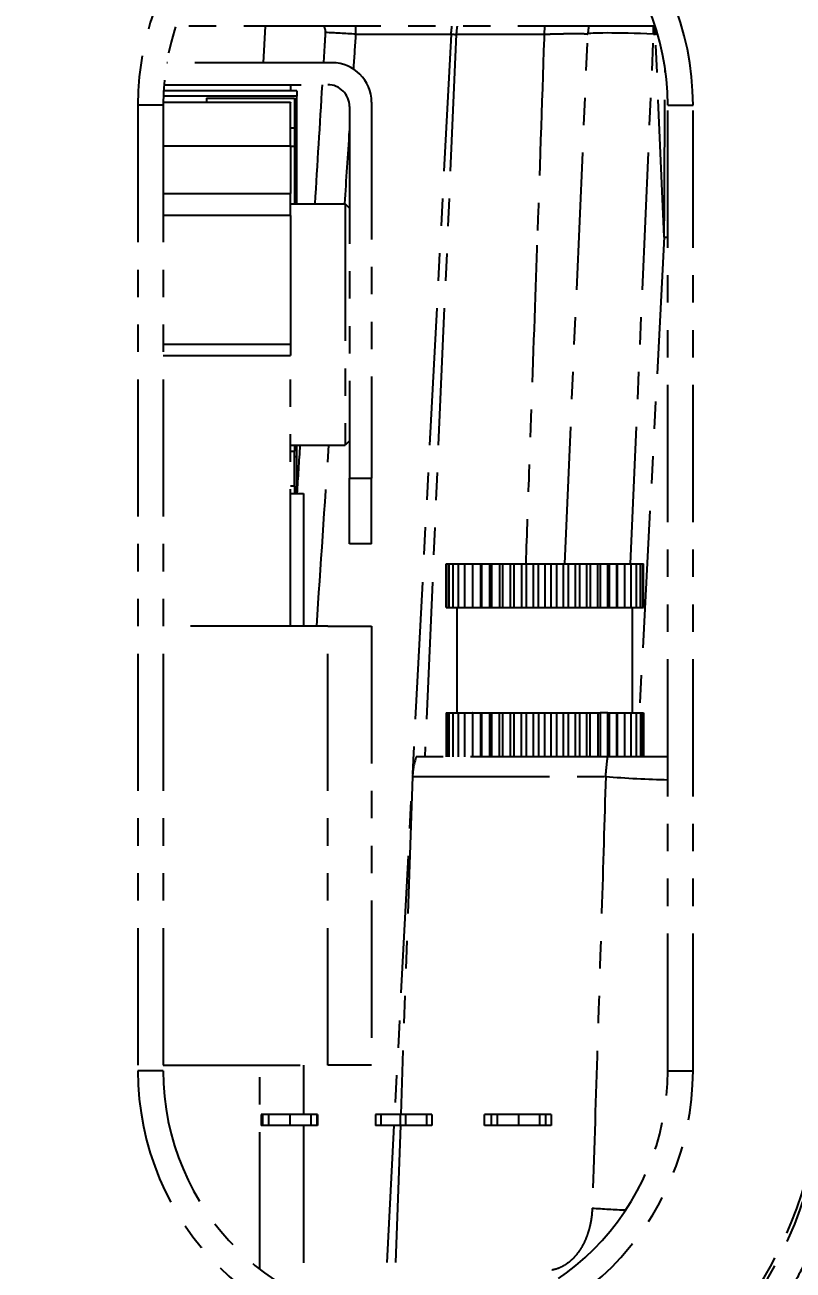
# Model space of a CAD drawing. Header units: inches. Extents: x 0 to 77285, y -118 to 40065.
# Drawn here: x 70199.3 to 70234.3, y 25472.3 to 25529.1 of the extents above; entities that cross this region are included whole.
import ezdxf

# ---------------------------------------------------------------- set-up
doc = ezdxf.new("R2010")
doc.units = ezdxf.units.IN
doc.header["$LTSCALE"] = 5
doc.header["$MEASUREMENT"] = 0
doc.linetypes.add('PHANTOM', pattern=[2.5, 1.25, -0.25, 0.25, -0.25, 0.25, -0.25])
doc.layers.add('66', color=6, linetype='PHANTOM')
doc.styles.add('SCI', font='')
doc.styles.get('SCI').set_extended_font_data('Gulim')
doc.dimstyles.new('SCH', dxfattribs={"dimtxt": 2.5, "dimasz": 2, "dimexe": 1.25, "dimexo": 0.625, "dimtad": 1, "dimdec": 8, "dimtxsty": 'SCI', "dimcen": 2.5, "dimclrd": 4, "dimclre": 4, "dimclrt": 7, "dimadec": 8, "dimazin": 2, "dimtfac": 1, "dimtdec": 8, "dimtmove": 0, "dimatfit": 3, "dimfxl": 1, "dimarcsym": 0})

# ---------------------------------------------------------------- blocks, each defined once
blk = doc.blocks.new('A$C4c8e5734')
for p, q in [((-23.978, -11.077), (-45.822, -11.077)), ((-41.752, -11.077), (-41.84, -12.747)), ((-24.041, -11.446), (-24.041, -11.077)), ((-23.959, -11.446), (-23.959, -11.134)), ((-37.611, -11.446), (-33.272, -11.446)), ((-33.272, -11.446), (-35.852, -60.677)), ((-33.038, -11.446), (-34.476, -44.377)), ((-33.038, -11.446), (-29.028, -11.446)), ((-28.092, -35.577), (-27.038, -11.446)), ((-25.094, -35.577), (-24.041, -11.446)), ((-24.041, -11.446), (-23.959, -11.446)), ((-23.556, -20.688), (-23.959, -11.446)), ((-38.7, -12.747), (-46.237, -12.747)), ((-40.3, -14.027), (-46.382, -14.027)), ((-46.362, -13.747), (-38.9, -13.747)), ((-40.6, -13.747), (-40.6, -14.027)), ((-40.3, -14.027), (-40.3, -14.267)), ((-46.4, -14.677), (-47.555, -14.677)), ((-47.555, -14.677), (-47.555, -58.677)), ((-46.4, -14.677), (-46.4, -58.677)), ((-46.399, -14.547), (-44.42, -14.547)), ((-40.3, -14.267), (-46.393, -14.267)), ((-44.42, -14.367), (-40.42, -14.367)), ((-44.42, -14.367), (-44.42, -14.547)), ((-44.42, -14.547), (-40.6, -14.547)), ((-40.6, -14.547), (-40.6, -14.557)), ((-40.6, -16.547), (-40.6, -14.557)), ((-40.42, -14.367), (-40.42, -15.727)), ((-40.3, -19.177), (-40.3, -14.267)), ((-37.9, -14.747), (-37.9, -31.677)), ((-36.9, -14.547), (-36.9, -31.677)), ((-23.4, -58.677), (-23.4, -14.677)), ((-23.4, -14.677), (-22.245, -14.677)), ((-22.245, -58.677), (-22.245, -14.677)), ((-40.42, -15.727), (-40.6, -15.727)), ((-40.42, -15.727), (-40.42, -16.547)), ((-40.6, -16.547), (-46.4, -16.547)), ((-40.6, -16.547), (-40.6, -18.709)), ((-40.6, -16.547), (-40.42, -16.547)), ((-40.42, -16.547), (-40.42, -19.177)), ((-46.4, -18.709), (-40.6, -18.709)), ((-40.6, -19.709), (-40.6, -18.709)), ((-40.6, -19.177), (-38.1, -19.177)), ((-38.1, -19.177), (-38.1, -30.177)), ((-37.9, -19.377), (-38.1, -19.177)), ((-40.6, -19.709), (-46.4, -19.709)), ((-40.6, -19.709), (-40.6, -25.594)), ((-23.556, -20.688), (-24.692, -42.377)), ((-40.6, -25.594), (-46.4, -25.594)), ((-46.4, -26.094), (-40.6, -26.094)), ((-40.6, -25.594), (-40.6, -26.094)), ((-40.6, -38.427), (-40.6, -26.094)), ((-37.9, -29.977), (-38.1, -30.177)), ((-40.6, -30.177), (-38.1, -30.177)), ((-40.6, -30.445), (-40.42, -30.445)), ((-40.42, -30.177), (-40.42, -30.445)), ((-40.42, -32.035), (-40.42, -30.445)), ((-40.3, -30.706), (-40.3, -30.177)), ((-40.3, -30.706), (-40.42, -30.706)), ((-40.3, -32.377), (-40.3, -30.706)), ((-37.9, -31.677), (-36.9, -31.677)), ((-37.9, -34.677), (-37.9, -31.677)), ((-36.9, -34.677), (-36.9, -31.677)), ((-40.42, -32.035), (-40.6, -32.035)), ((-40.42, -32.035), (-40.42, -32.377)), ((-40.6, -32.377), (-40, -32.377)), ((-40, -32.377), (-40, -38.427)), ((-36.9, -34.677), (-37.9, -34.677)), ((-33.5, -37.577), (-33.5, -35.577)), ((-33.5, -35.577), (-33.465, -35.577)), ((-33.465, -37.577), (-33.465, -35.577)), ((-33.465, -35.577), (-33.359, -35.577)), ((-33.359, -37.577), (-33.359, -35.577)), ((-33.359, -35.577), (-33.184, -35.577)), ((-33.184, -37.577), (-33.184, -35.577)), ((-33.184, -35.577), (-32.943, -35.577)), ((-32.943, -37.577), (-32.943, -35.577)), ((-32.943, -35.577), (-32.641, -35.577)), ((-32.641, -37.577), (-32.641, -35.577)), ((-32.641, -35.577), (-32.3, -35.577)), ((-32.3, -35.577), (-32.3, -37.577)), ((-32.3, -35.577), (-32.28, -35.577)), ((-32.28, -37.577), (-32.28, -35.577)), ((-32.28, -35.577), (-31.932, -35.577)), ((-31.932, -35.577), (-31.932, -37.577)), ((-31.932, -35.577), (-31.868, -35.577)), ((-31.868, -37.577), (-31.868, -35.577)), ((-31.868, -35.577), (-31.517, -35.577)), ((-31.517, -35.577), (-31.517, -37.577)), ((-31.517, -35.577), (-31.411, -35.577)), ((-31.411, -37.577), (-31.411, -35.577)), ((-31.411, -35.577), (-31.063, -35.577)), ((-31.063, -35.577), (-31.063, -37.577)), ((-31.063, -35.577), (-30.916, -35.577)), ((-30.916, -37.577), (-30.916, -35.577)), ((-30.916, -35.577), (-30.577, -35.577)), ((-30.577, -35.577), (-30.577, -37.577)), ((-30.577, -35.577), (-30.391, -35.577)), ((-30.391, -37.577), (-30.391, -35.577)), ((-30.391, -35.577), (-30.065, -35.577)), ((-30.065, -35.577), (-30.065, -37.577)), ((-30.065, -35.577), (-29.843, -35.577)), ((-29.843, -37.577), (-29.843, -35.577)), ((-29.843, -35.577), (-29.537, -35.577)), ((-29.537, -35.577), (-29.537, -37.577)), ((-29.537, -35.577), (-29.283, -35.577)), ((-29.283, -37.577), (-29.283, -35.577)), ((-29.283, -35.577), (-29, -35.577)), ((-29, -35.577), (-29, -37.577)), ((-29, -35.577), (-28.717, -35.577)), ((-28.717, -37.577), (-28.717, -35.577)), ((-28.717, -35.577), (-28.463, -35.577)), ((-28.463, -35.577), (-28.463, -37.577)), ((-28.463, -35.577), (-28.157, -35.577)), ((-28.157, -37.577), (-28.157, -35.577)), ((-28.157, -35.577), (-27.935, -35.577)), ((-27.935, -35.577), (-27.935, -37.577)), ((-27.935, -35.577), (-27.609, -35.577)), ((-27.609, -37.577), (-27.609, -35.577)), ((-27.609, -35.577), (-27.423, -35.577)), ((-27.423, -35.577), (-27.423, -37.577)), ((-27.423, -35.577), (-27.084, -35.577)), ((-27.084, -37.577), (-27.084, -35.577)), ((-27.084, -35.577), (-26.937, -35.577)), ((-26.937, -35.577), (-26.937, -37.577)), ((-26.937, -35.577), (-26.589, -35.577)), ((-26.589, -37.577), (-26.589, -35.577)), ((-26.589, -35.577), (-26.483, -35.577)), ((-26.483, -35.577), (-26.483, -37.577)), ((-26.483, -35.577), (-26.132, -35.577)), ((-26.132, -37.577), (-26.132, -35.577)), ((-26.132, -35.577), (-26.068, -35.577)), ((-26.068, -35.577), (-26.068, -37.577)), ((-26.068, -35.577), (-25.72, -35.577)), ((-25.72, -37.577), (-25.72, -35.577)), ((-25.72, -35.577), (-25.7, -35.577)), ((-25.7, -35.577), (-25.7, -37.577)), ((-25.7, -35.577), (-25.359, -35.577)), ((-25.359, -35.577), (-25.057, -35.577)), ((-25.359, -37.577), (-25.359, -35.577)), ((-25.057, -35.577), (-24.816, -35.577)), ((-25.057, -37.577), (-25.057, -35.577)), ((-24.816, -35.577), (-24.641, -35.577)), ((-24.816, -37.577), (-24.816, -35.577)), ((-24.641, -35.577), (-24.535, -35.577)), ((-24.641, -37.577), (-24.641, -35.577)), ((-24.535, -35.577), (-24.5, -35.577)), ((-24.535, -37.577), (-24.535, -35.577)), ((-24.5, -37.577), (-24.5, -35.577)), ((-33.5, -37.577), (-33.465, -37.577)), ((-33.465, -37.577), (-33.359, -37.577)), ((-33.359, -37.577), (-33.184, -37.577)), ((-33.184, -37.577), (-32.943, -37.577)), ((-33, -42.377), (-33, -37.577)), ((-32.943, -37.577), (-32.641, -37.577)), ((-32.641, -37.577), (-32.3, -37.577)), ((-32.3, -37.577), (-32.28, -37.577)), ((-32.28, -37.577), (-31.932, -37.577)), ((-31.932, -37.577), (-31.868, -37.577)), ((-31.868, -37.577), (-31.517, -37.577)), ((-31.517, -37.577), (-31.411, -37.577)), ((-31.411, -37.577), (-31.063, -37.577)), ((-31.063, -37.577), (-30.916, -37.577)), ((-30.916, -37.577), (-30.577, -37.577)), ((-30.577, -37.577), (-30.391, -37.577)), ((-30.391, -37.577), (-30.065, -37.577)), ((-30.065, -37.577), (-29.843, -37.577)), ((-29.843, -37.577), (-29.537, -37.577)), ((-29.537, -37.577), (-29.283, -37.577)), ((-29.283, -37.577), (-29, -37.577)), ((-29, -37.577), (-28.717, -37.577)), ((-28.717, -37.577), (-28.463, -37.577)), ((-28.463, -37.577), (-28.157, -37.577)), ((-28.157, -37.577), (-27.935, -37.577)), ((-27.935, -37.577), (-27.609, -37.577)), ((-27.609, -37.577), (-27.423, -37.577)), ((-27.423, -37.577), (-27.084, -37.577)), ((-27.084, -37.577), (-26.937, -37.577)), ((-26.937, -37.577), (-26.589, -37.577)), ((-26.589, -37.577), (-26.483, -37.577)), ((-26.483, -37.577), (-26.132, -37.577)), ((-26.132, -37.577), (-26.068, -37.577)), ((-26.068, -37.577), (-25.72, -37.577)), ((-25.72, -37.577), (-25.7, -37.577)), ((-25.7, -37.577), (-25.359, -37.577)), ((-25.359, -37.577), (-25.057, -37.577)), ((-25.057, -37.577), (-24.816, -37.577)), ((-25, -42.377), (-25, -37.577)), ((-24.816, -37.577), (-24.641, -37.577)), ((-24.641, -37.577), (-24.535, -37.577)), ((-24.535, -37.577), (-24.5, -37.577)), ((-38.9, -38.427), (-46.4, -38.427)), ((-38.9, -38.427), (-36.9, -38.427)), ((-38.9, -58.427), (-38.9, -38.427)), ((-36.9, -38.427), (-36.9, -58.427)), ((-33.5, -42.377), (-33.465, -42.377)), ((-33.5, -42.377), (-33.5, -44.377)), ((-33.465, -42.377), (-33.359, -42.377)), ((-33.465, -42.377), (-33.465, -44.377)), ((-33.359, -42.377), (-33.184, -42.377)), ((-33.359, -44.377), (-33.359, -42.377)), ((-33.184, -42.377), (-32.943, -42.377)), ((-33.184, -44.377), (-33.184, -42.377)), ((-32.943, -42.377), (-32.641, -42.377)), ((-32.943, -44.377), (-32.943, -42.377)), ((-32.641, -42.377), (-32.3, -42.377)), ((-32.641, -44.377), (-32.641, -42.377)), ((-32.28, -42.377), (-32.3, -42.377)), ((-32.3, -42.377), (-32.3, -44.377)), ((-32.28, -42.377), (-31.932, -42.377)), ((-32.28, -44.377), (-32.28, -42.377)), ((-31.932, -42.377), (-31.868, -42.377)), ((-31.932, -42.377), (-31.932, -44.377)), ((-31.868, -42.377), (-31.517, -42.377)), ((-31.868, -44.377), (-31.868, -42.377)), ((-31.517, -42.377), (-31.517, -44.377)), ((-31.517, -42.377), (-31.411, -42.377)), ((-31.411, -44.377), (-31.411, -42.377)), ((-31.411, -42.377), (-31.063, -42.377)), ((-31.063, -42.377), (-30.916, -42.377)), ((-31.063, -44.377), (-31.063, -42.377)), ((-30.916, -42.377), (-30.577, -42.377)), ((-30.916, -44.377), (-30.916, -42.377)), ((-30.577, -42.377), (-30.391, -42.377)), ((-30.577, -42.377), (-30.577, -44.377)), ((-30.391, -42.377), (-30.065, -42.377)), ((-30.391, -44.377), (-30.391, -42.377)), ((-30.065, -42.377), (-29.843, -42.377)), ((-30.065, -44.377), (-30.065, -42.377)), ((-29.843, -42.377), (-29.537, -42.377)), ((-29.843, -44.377), (-29.843, -42.377)), ((-29.537, -42.377), (-29.283, -42.377)), ((-29.537, -42.377), (-29.537, -44.377)), ((-29.283, -42.377), (-29, -42.377)), ((-29.283, -42.377), (-29.283, -44.377)), ((-29, -42.377), (-28.717, -42.377)), ((-29, -44.377), (-29, -42.377)), ((-28.717, -42.377), (-28.463, -42.377)), ((-28.717, -44.377), (-28.717, -42.377)), ((-28.463, -42.377), (-28.157, -42.377)), ((-28.463, -42.377), (-28.463, -44.377)), ((-28.157, -42.377), (-27.935, -42.377)), ((-28.157, -44.377), (-28.157, -42.377)), ((-27.935, -42.377), (-27.609, -42.377)), ((-27.935, -42.377), (-27.935, -44.377)), ((-27.609, -42.377), (-27.423, -42.377)), ((-27.609, -44.377), (-27.609, -42.377)), ((-27.423, -42.377), (-27.084, -42.377)), ((-27.423, -42.377), (-27.423, -44.377)), ((-27.084, -42.377), (-26.937, -42.377)), ((-27.084, -44.377), (-27.084, -42.377)), ((-26.937, -42.377), (-26.589, -42.377)), ((-26.937, -44.377), (-26.937, -42.377)), ((-26.589, -42.377), (-26.483, -42.377)), ((-26.589, -42.377), (-26.589, -44.377)), ((-26.132, -42.377), (-26.483, -42.377)), ((-26.483, -42.377), (-26.483, -44.377)), ((-26.132, -42.377), (-26.068, -42.377)), ((-26.132, -44.377), (-26.132, -42.377)), ((-26.068, -42.377), (-25.72, -42.377)), ((-26.068, -42.377), (-26.068, -44.377)), ((-25.72, -42.377), (-25.7, -42.377)), ((-25.72, -44.377), (-25.72, -42.377)), ((-25.7, -42.377), (-25.359, -42.377)), ((-25.7, -42.377), (-25.7, -44.377)), ((-25.359, -42.377), (-25.057, -42.377)), ((-25.359, -44.377), (-25.359, -42.377)), ((-25.057, -42.377), (-24.816, -42.377)), ((-25.057, -44.377), (-25.057, -42.377)), ((-24.816, -42.377), (-24.641, -42.377)), ((-24.816, -44.377), (-24.816, -42.377)), ((-24.641, -42.377), (-24.535, -42.377)), ((-24.641, -42.377), (-24.641, -44.377)), ((-24.535, -42.377), (-24.5, -42.377)), ((-24.535, -44.377), (-24.535, -42.377)), ((-24.5, -42.377), (-24.5, -44.377)), ((-26.134, -44.377), (-34.862, -44.377)), ((-23.4, -44.377), (-26.134, -44.377)), ((-35.031, -45.272), (-35.569, -60.677)), ((-35.031, -45.272), (-26.225, -45.272)), ((-46.4, -58.427), (-38.9, -58.427)), ((-42, -67.723), (-42, -58.427)), ((-40, -58.427), (-40, -60.677)), ((-36.9, -58.427), (-38.9, -58.427)), ((-46.4, -58.677), (-47.555, -58.677)), ((-23.4, -58.677), (-22.245, -58.677)), ((-41.934, -60.677), (-41.934, -61.177)), ((-41.932, -60.677), (-41.934, -60.677)), ((-41.932, -60.677), (-41.932, -61.177)), ((-41.925, -60.677), (-41.932, -60.677)), ((-41.925, -60.677), (-41.925, -61.177)), ((-41.913, -60.677), (-41.925, -60.677)), ((-41.913, -60.677), (-41.913, -61.177)), ((-41.897, -60.677), (-41.913, -60.677)), ((-41.897, -60.677), (-41.897, -61.177)), ((-41.876, -60.677), (-41.897, -60.677)), ((-41.876, -60.677), (-41.876, -61.177)), ((-41.866, -60.677), (-41.876, -60.677)), ((-41.866, -60.677), (-41.866, -61.177)), ((-41.591, -60.677), (-41.866, -60.677)), ((-41.591, -60.677), (-41.591, -61.177)), ((-40.629, -60.677), (-41.591, -60.677)), ((-40.629, -60.677), (-40.629, -61.177)), ((-39.667, -60.677), (-40.629, -60.677)), ((-39.667, -60.677), (-39.667, -61.177)), ((-39.392, -60.677), (-39.667, -60.677)), ((-39.364, -60.677), (-39.392, -60.677)), ((-39.392, -60.677), (-39.392, -61.177)), ((-39.364, -60.677), (-39.364, -61.177)), ((-36.476, -60.677), (-36.724, -60.677)), ((-36.724, -60.677), (-36.724, -61.177)), ((-35.597, -60.677), (-36.476, -60.677)), ((-36.476, -60.677), (-36.476, -61.177)), ((-35.349, -60.677), (-35.597, -60.677)), ((-35.597, -60.677), (-35.597, -61.177)), ((-34.401, -60.677), (-35.349, -60.677)), ((-35.349, -60.677), (-35.349, -61.177)), ((-34.154, -60.677), (-34.401, -60.677)), ((-34.401, -60.677), (-34.401, -61.177)), ((-34.154, -60.677), (-34.154, -61.177)), ((-31.444, -60.677), (-31.747, -60.677)), ((-31.747, -61.177), (-31.747, -60.677)), ((-31.444, -60.677), (-31.444, -61.177)), ((-31.169, -60.677), (-31.444, -60.677)), ((-31.169, -60.677), (-31.169, -61.177)), ((-30.207, -60.677), (-31.169, -60.677)), ((-30.207, -60.677), (-30.207, -61.177)), ((-29.245, -60.677), (-30.207, -60.677)), ((-29.245, -60.677), (-29.245, -61.177)), ((-28.97, -60.677), (-29.245, -60.677)), ((-28.709, -60.677), (-28.97, -60.677)), ((-28.97, -60.677), (-28.97, -61.177)), ((-28.709, -60.677), (-28.709, -61.177)), ((-41.932, -61.177), (-41.934, -61.177)), ((-41.925, -61.177), (-41.932, -61.177)), ((-41.913, -61.177), (-41.925, -61.177)), ((-41.897, -61.177), (-41.913, -61.177)), ((-41.876, -61.177), (-41.897, -61.177)), ((-41.866, -61.177), (-41.876, -61.177)), ((-41.591, -61.177), (-41.866, -61.177)), ((-40.629, -61.177), (-41.591, -61.177)), ((-39.667, -61.177), (-40.629, -61.177)), ((-40, -61.177), (-40, -68.984)), ((-39.392, -61.177), (-39.667, -61.177)), ((-39.364, -61.177), (-39.392, -61.177)), ((-36.476, -61.177), (-36.724, -61.177)), ((-35.597, -61.177), (-36.476, -61.177)), ((-35.878, -61.177), (-36.345, -70.086)), ((-35.587, -61.177), (-35.899, -70.133)), ((-35.349, -61.177), (-35.597, -61.177)), ((-34.401, -61.177), (-35.349, -61.177)), ((-34.154, -61.177), (-34.401, -61.177)), ((-31.444, -61.177), (-31.747, -61.177)), ((-31.169, -61.177), (-31.444, -61.177)), ((-30.207, -61.177), (-31.169, -61.177)), ((-29.245, -61.177), (-30.207, -61.177)), ((-28.97, -61.177), (-29.245, -61.177)), ((-28.709, -61.177), (-28.97, -61.177))]:
    blk.add_line(p, q)
for centre, radius, start, end in [((-34.9, -14.677), 18.649, 1.5783, 156.6949), ((-34.9, -14.677), 18.482, 1.5783, 156.6949), ((-34.9, -14.677), 12.655, 360, 180), ((-34.9, -14.677), 11.5, 360, 180), ((-30.041, -11.577), 3, 170.4059, 177.5), ((-24.041, -11.577), 3, 170.4059, 177.5), ((-38.7, -14.547), 1.8, 0, 90), ((-38.9, -14.747), 1, 0, 90), ((-32.033, -45.377), 3, 160.5288, 178), ((-34.9, -58.677), 18.649, 220.128, 0), ((-34.9, -58.677), 18.482, 220.128, 0), ((-34.9, -58.677), 12.655, 180, 0), ((-34.9, -58.677), 11.5, 180, 0)]:
    blk.add_arc(centre, radius, start, end)
for centre, major_axis, ratio, start_param, end_param in [((-33.285, -11.577), (0.289, 3.012), 0.000093, 4.755788, 4.879099), ((-28.021, -11.577), (0, -3), 0.335923, 4.544941, 4.668756), ((-37.611, -11.555), (2.495, -0.163), 0.043535, 1.573645, 2.161748), ((-33.272, -11.337), (2.497, -0.131), 0.04356, 4.714672, 4.808246), ((-24.041, -11.577), (-2.997, 0.131), 0.043578, 4.714292, 6.283185), ((-23.959, -11.577), (-2.997, -0.131), 0.043578, 4.67884, 4.710486), ((-23.562, -20.729), (0.281, 62.728), 0.000101, 4.713036, 4.83575), ((-23.556, -20.558), (2.996, -0.157), 0.04356, 4.714672, 4.766653), ((-24.845, -45.167), (2.996, -0.157), 0.066254, 4.237342, 5.219321), ((-25.876, -64.834), (2.996, -0.157), 0.054518, 4.387657, 4.905205)]:
    blk.add_ellipse(centre, major_axis=major_axis, ratio=ratio, start_param=start_param, end_param=end_param)
for points, knots in [([(-57.315, -11.084), (-56.736, -11.063), (-56.162, -10.962), (-55.059, -10.6), (-54.535, -10.342), (-53.575, -9.686), (-53.144, -9.292), (-52.406, -8.395), (-52.103, -7.897), (-51.874, -7.365)], [0.0000009, 0.0000009, 0.0000009, 0.0000009, 0.1738518, 0.1738518, 0.347737, 0.347737, 0.521601, 0.521601, 0.6954094, 0.6954094, 0.6954094, 0.6954094]), ([(-29.028, -11.446), (-28.901, -11.442), (-28.778, -11.438), (-28.659, -11.435), (-28.541, -11.431), (-28.428, -11.429), (-28.319, -11.426), (-28.209, -11.424), (-28.104, -11.422), (-28.005, -11.42), (-27.906, -11.419), (-27.814, -11.418), (-27.728, -11.417)], [0, 0, 0, 0, 0.1111111, 0.1111111, 0.1111111, 0.2222222, 0.2222222, 0.2222222, 0.3333333, 0.3333333, 0.3333333, 0.4444444, 0.4444444, 0.4444444, 0.4444444]), ([(-27.728, -11.417), (-27.642, -11.417), (-27.563, -11.417), (-27.492, -11.417), (-27.421, -11.417), (-27.358, -11.418), (-27.304, -11.42), (-27.249, -11.421), (-27.201, -11.423), (-27.162, -11.425)], [0.4444444, 0.4444444, 0.4444444, 0.4444444, 0.5555556, 0.5555556, 0.5555556, 0.6666667, 0.6666667, 0.6666667, 0.7777778, 0.7777778, 0.7777778, 0.7777778]), ([(-27.162, -11.425), (-27.122, -11.427), (-27.091, -11.43), (-27.07, -11.434), (-27.049, -11.437), (-27.038, -11.441), (-27.038, -11.446)], [0.7777778, 0.7777778, 0.7777778, 0.7777778, 0.8888889, 0.8888889, 0.8888889, 1, 1, 1, 1]), ([(-29.36, -21.059), (-29.387, -21.838), (-29.414, -22.623), (-29.442, -23.416), (-29.533, -26.017), (-29.628, -28.698), (-29.727, -31.473), (-29.775, -32.818), (-29.824, -34.186), (-29.874, -35.577)], [0.2, 0.2, 0.2, 0.2, 0.246706, 0.246706, 0.246706, 0.4, 0.4, 0.4, 0.4743047, 0.4743047, 0.4743047, 0.4743047]), ([(-26.225, -45.272), (-26.284, -47.274), (-26.347, -49.338), (-26.412, -51.462), (-26.477, -53.586), (-26.545, -55.771), (-26.617, -58.017), (-26.688, -60.263), (-26.762, -62.57), (-26.84, -64.938)], [0, 0, 0, 0, 0.333333, 0.333333, 0.333333, 0.666667, 0.666667, 0.666667, 1, 1, 1, 1]), ([(-26.84, -64.938), (-26.845, -65.081), (-26.856, -65.222), (-26.875, -65.361), (-26.893, -65.501), (-26.919, -65.638), (-26.951, -65.773)], [0, 0, 0, 0, 0.1, 0.1, 0.1, 0.2, 0.2, 0.2, 0.2]), ([(-26.951, -65.773), (-26.983, -65.907), (-27.022, -66.037), (-27.066, -66.162), (-27.111, -66.287), (-27.161, -66.407), (-27.218, -66.522), (-27.274, -66.637), (-27.336, -66.746), (-27.403, -66.849), (-27.471, -66.951), (-27.543, -67.047), (-27.62, -67.134)], [0.2, 0.2, 0.2, 0.2, 0.3, 0.3, 0.3, 0.4, 0.4, 0.4, 0.5, 0.5, 0.5, 0.6, 0.6, 0.6, 0.6]), ([(-28.127, -67.561), (-28.218, -67.614), (-28.31, -67.657), (-28.404, -67.691), (-28.497, -67.725), (-28.592, -67.749), (-28.687, -67.764)], [0.8, 0.8, 0.8, 0.8, 0.9, 0.9, 0.9, 1, 1, 1, 1]), ([(-17.201, -67.524), (-17.385, -67.906), (-17.583, -68.288), (-17.796, -68.671), (-18.009, -69.053), (-18.237, -69.434), (-18.48, -69.813)], [0.4285714, 0.4285714, 0.4285714, 0.4285714, 0.5714286, 0.5714286, 0.5714286, 0.7142857, 0.7142857, 0.7142857, 0.7142857])]:
    blk.add_open_spline(points, degree=3, knots=knots)
for points in [[(-39.041, -11.139), (-39.052, -11.117), (-39.066, -11.096), (-39.081, -11.077)], [(-39.012, -11.213), (-39.019, -11.188), (-39.029, -11.163), (-39.041, -11.139)], [(-38.996, -11.291), (-38.999, -11.265), (-39.004, -11.239), (-39.012, -11.213)], [(-38.995, -11.374), (-38.993, -11.345), (-38.993, -11.318), (-38.996, -11.291)], [(-37.611, -11.446), (-37.609, -11.321), (-37.61, -11.198), (-37.613, -11.077)], [(-39.079, -12.747), (-39.05, -12.289), (-39.023, -11.831), (-38.995, -11.374)], [(-37.715, -13.04), (-37.68, -12.509), (-37.645, -11.977), (-37.611, -11.446)], [(-29.035, -11.643), (-29.138, -14.654), (-29.246, -17.797), (-29.36, -21.059)], [(-29.028, -11.446), (-29.031, -11.512), (-29.033, -11.577), (-29.035, -11.643)], [(-39.473, -19.177), (-39.362, -17.367), (-39.251, -15.557), (-39.14, -13.747)], [(-38.119, -19.177), (-38.046, -18.07), (-37.973, -16.963), (-37.9, -15.855)], [(-40.288, -32.377), (-40.243, -31.643), (-40.197, -30.91), (-40.152, -30.177)], [(-39.402, -38.427), (-39.217, -35.677), (-39.032, -32.927), (-38.849, -30.177)], [(-26.191, -44.881), (-26.184, -44.806), (-26.176, -44.732), (-26.168, -44.66)], [(-26.168, -44.66), (-26.163, -44.608), (-26.157, -44.557), (-26.151, -44.507)], [(-26.151, -44.507), (-26.145, -44.463), (-26.14, -44.419), (-26.134, -44.377)], [(-26.225, -45.272), (-26.217, -45.167), (-26.208, -45.064), (-26.199, -44.962)], [(-26.199, -44.962), (-26.196, -44.934), (-26.194, -44.907), (-26.191, -44.881)], [(-27.863, -67.374), (-27.948, -67.445), (-28.037, -67.508), (-28.127, -67.561)], [(-27.62, -67.134), (-27.697, -67.222), (-27.778, -67.302), (-27.863, -67.374)]]:
    blk.add_open_spline(points, degree=3)
blk = doc.blocks.new('A$Cf772756f')
at = {"layer": '66'}
blk.add_blockref('A$C4c8e5734', (124, 152.877), dxfattribs=at)
blk = doc.blocks.new('*D740')
at = {"color": 4, "lineweight": -2, "transparency": 16777216}
for p, q in [((69985.495, 25381.355), (69985.495, 25591.46)), ((70270.495, 25381.355), (70270.495, 25591.46)), ((69995.495, 25585.21), (70260.495, 25585.21))]:
    blk.add_line(p, q, dxfattribs=at)
at = {"color": 4, "transparency": 16777216}
for points in [[(69995.495, 25586.877), (69995.495, 25583.543), (69985.495, 25585.21)], [(70260.495, 25586.877), (70260.495, 25583.543), (70270.495, 25585.21)]]:
    blk.add_solid(points, dxfattribs=at)
at = {"layer": 'Defpoints', "color": 0, "transparency": 16777216}
for p in [(70270.495, 25585.21), (69985.495, 25378.23, 0), (70270.495, 25378.23, 0)]:
    blk.add_point(p, dxfattribs=at)
at = {"color": 7, "transparency": 16777216, "insert": (70127.995, 25594.743), "char_height": 12.5, "attachment_point": 5, "style": 'SCI'}
blk.add_mtext('285', dxfattribs=at)
blk = doc.blocks.new('*D741')
at = {"color": 4, "lineweight": -2, "transparency": 16777216}
for p, q in [((69945.495, 25410.355), (69945.495, 25621.382)), ((70310.495, 25410.355), (70310.495, 25621.382)), ((69955.495, 25615.132), (70300.495, 25615.132))]:
    blk.add_line(p, q, dxfattribs=at)
at = {"color": 4, "transparency": 16777216}
for points in [[(69955.495, 25616.799), (69955.495, 25613.465), (69945.495, 25615.132)], [(70300.495, 25616.799), (70300.495, 25613.465), (70310.495, 25615.132)]]:
    blk.add_solid(points, dxfattribs=at)
at = {"layer": 'Defpoints', "color": 0, "transparency": 16777216}
for p in [(70310.495, 25615.132), (69945.495, 25407.23, 0), (70310.495, 25407.23, 0)]:
    blk.add_point(p, dxfattribs=at)
at = {"color": 7, "transparency": 16777216, "insert": (70127.995, 25624.665), "char_height": 12.5, "attachment_point": 5, "style": 'SCI'}
blk.add_mtext('365', dxfattribs=at)
blk = doc.blocks.new('*D742')
at = {"color": 4, "lineweight": -2, "transparency": 16777216}
for p, q in [((69937.995, 25395.355), (69937.995, 25694.689)), ((70317.995, 25395.355), (70317.995, 25694.689)), ((69947.995, 25688.439), (70307.995, 25688.439))]:
    blk.add_line(p, q, dxfattribs=at)
at = {"color": 4, "transparency": 16777216}
for points in [[(69947.995, 25690.106), (69947.995, 25686.773), (69937.995, 25688.439)], [(70307.995, 25690.106), (70307.995, 25686.773), (70317.995, 25688.439)]]:
    blk.add_solid(points, dxfattribs=at)
at = {"layer": 'Defpoints', "color": 0, "transparency": 16777216}
for p in [(70317.995, 25688.439), (69937.995, 25392.23, 0), (70317.995, 25392.23, 0)]:
    blk.add_point(p, dxfattribs=at)
at = {"color": 7, "transparency": 16777216, "insert": (70127.995, 25697.972), "char_height": 12.5, "attachment_point": 5, "style": 'SCI'}
blk.add_mtext('380', dxfattribs=at)
blk = doc.blocks.new('*D1823')
at = {"color": 4, "lineweight": -2, "transparency": 16777216}
for p, q in [((69944.495, 25392.105), (69944.495, 25658.619)), ((70311.495, 25392.105), (70311.495, 25658.619)), ((69954.495, 25652.369), (70301.495, 25652.369))]:
    blk.add_line(p, q, dxfattribs=at)
at = {"color": 4, "transparency": 16777216}
for points in [[(69954.495, 25654.036), (69954.495, 25650.702), (69944.495, 25652.369)], [(70301.495, 25654.036), (70301.495, 25650.702), (70311.495, 25652.369)]]:
    blk.add_solid(points, dxfattribs=at)
at = {"layer": 'Defpoints', "color": 0, "transparency": 16777216}
for p in [(70311.495, 25652.369), (69944.495, 25388.98, 0), (70311.495, 25388.98, 0)]:
    blk.add_point(p, dxfattribs=at)
at = {"color": 7, "transparency": 16777216, "insert": (70127.995, 25661.911), "char_height": 12.5, "attachment_point": 5, "style": 'SCI'}
blk.add_mtext('367', dxfattribs=at)

msp = doc.modelspace()

# ---------------------------------------------------------------- block references
at = {"layer": '66'}
msp.add_blockref('A$Cf772756f', (70127.99460165, 25387.23021317, 0), dxfattribs=at)

# ---------------------------------------------------------------- dimensions: what is measured, and where the dimension line sits
for base, p1, p2, picture, middle in [((70317.9946016469, 25688.4392711657), (69937.9946016469, 25392.2302131725, -0.0000000047), (70317.9946016469, 25392.2302131725, -0.0000000047), '*D742', (70127.9946016469, 25697.9723936691)), ((70311.4946016469, 25652.3691486604), (69944.4946016469, 25388.9802131725, -0.0000000047), (70311.4946016469, 25388.9802131725, -0.0000000047), '*D1823', (70127.9946016469, 25661.9105934008)), ((70310.4946016468, 25615.1318823401), (69945.4946016468, 25407.2302131725, -0.0000000047), (70310.4946016468, 25407.2302131725, -0.0000000047), '*D741', (70127.9946016468, 25624.6650048434)), ((70270.4946016468, 25585.2098650904), (69985.4946016469, 25378.2302131725, -0.0000000047), (70270.4946016468, 25378.2302131725, -0.0000000047), '*D740', (70127.9946016469, 25594.7429875938))]:
    dim = msp.add_linear_dim(base=base, p1=p1, p2=p2, dimstyle='SCH', override={"dimscale": 5, "dimcen": 1})
    dim.commit()
    dim.dimension.update_dxf_attribs({"geometry": picture, "text_midpoint": middle})

doc.saveas('drawing.dxf')
